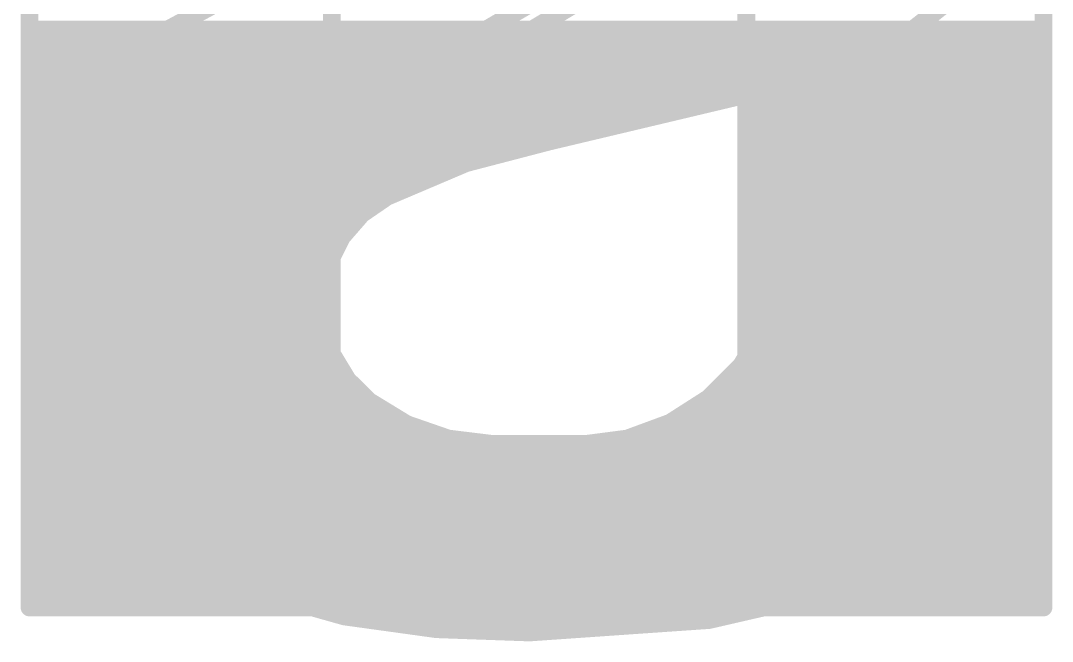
# Model space of a CAD drawing. Extents: x -19.1 to 53.5, y -15.6 to 59.8.
# Drawn here: x 34.468 to 35.941, y 53.355 to 54.242 of the extents above; entities that cross this region are included whole.
import ezdxf

# ---------------------------------------------------------------- set-up
doc = ezdxf.new("R2010")
doc.units = 0
doc.layers.add('21', color=41, linetype='CONTINUOUS')
doc.layers.add('22', color=40, linetype='CONTINUOUS')

msp = doc.modelspace()

# ---------------------------------------------------------------- linework, layer by layer
at = {"layer": '21', "const_width": 0.0254}
for points in [[(35.9283, 54.5617), (35.9283, 53.4035)], [(34.4805, 53.4035), (34.4805, 54.4601)], [(35.5041, 53.4035), (35.5041, 54.4322)], [(34.9123, 54.356), (34.9123, 53.4035)], [(34.4805, 54.229), (34.9123, 54.229)], [(35.5041, 54.229), (35.9283, 54.229)], [(34.4805, 54.2036), (34.9123, 54.2036)], [(35.5041, 54.2036), (35.9283, 54.2036)], [(34.4805, 54.1782), (34.9123, 54.1782)], [(35.5041, 54.1782), (35.9283, 54.1782)], [(34.4805, 54.1528), (34.9123, 54.1528)], [(35.5041, 54.1528), (35.9283, 54.1528)], [(34.4805, 54.1274), (34.9123, 54.1274)], [(35.5041, 54.1274), (35.9283, 54.1274)], [(34.4805, 54.102), (34.9123, 54.102)], [(35.5041, 54.102), (35.9283, 54.102)], [(34.4805, 54.0766), (34.9123, 54.0766)], [(35.5041, 54.0766), (35.9283, 54.0766)], [(34.4805, 54.0512), (34.9123, 54.0512)], [(35.5041, 54.0512), (35.9283, 54.0512)], [(34.4805, 54.0258), (34.9123, 54.0258)], [(35.5041, 54.0258), (35.9283, 54.0258)], [(34.4805, 54.0004), (34.9123, 54.0004)], [(35.5041, 54.0004), (35.9283, 54.0004)], [(34.4805, 53.975), (34.9123, 53.975)], [(35.5041, 53.975), (35.9283, 53.975)], [(34.4805, 53.9496), (34.9123, 53.9496)], [(35.5041, 53.9496), (35.9283, 53.9496)], [(34.4805, 53.9242), (34.9123, 53.9242)], [(35.5041, 53.9242), (35.9283, 53.9242)], [(34.4805, 53.8988), (34.9123, 53.8988)], [(35.5041, 53.8988), (35.9283, 53.8988)], [(34.4805, 53.8734), (34.9123, 53.8734)], [(35.5041, 53.8734), (35.9283, 53.8734)], [(34.4805, 53.848), (34.9123, 53.848)], [(35.5041, 53.848), (35.9283, 53.848)], [(34.4805, 53.8226), (34.9123, 53.8226)], [(35.5041, 53.8226), (35.9283, 53.8226)], [(34.4805, 53.7972), (34.9123, 53.7972)], [(35.5041, 53.7972), (35.9283, 53.7972)], [(34.4805, 53.7718), (34.9123, 53.7718)], [(35.5041, 53.7718), (35.9283, 53.7718)], [(34.4805, 53.7464), (34.9123, 53.7464)], [(35.5041, 53.7464), (35.9283, 53.7464)], [(34.4805, 53.721), (34.9123, 53.721)], [(35.5041, 53.721), (35.9283, 53.721)], [(34.4805, 53.6956), (34.9123, 53.6956)], [(35.5041, 53.6956), (35.9283, 53.6956)], [(34.4805, 53.6702), (34.9123, 53.6702)], [(35.5041, 53.6702), (35.9283, 53.6702)], [(34.4805, 53.6448), (34.9123, 53.6448)], [(35.5041, 53.6448), (35.9283, 53.6448)], [(34.4805, 53.6194), (34.9123, 53.6194)], [(35.5041, 53.6194), (35.9283, 53.6194)], [(34.4805, 53.594), (34.9123, 53.594)], [(35.5041, 53.594), (35.9283, 53.594)], [(34.4805, 53.5686), (34.9123, 53.5686)], [(35.5041, 53.5686), (35.9283, 53.5686)], [(34.4805, 53.5432), (34.9123, 53.5432)], [(35.5041, 53.5432), (35.9283, 53.5432)], [(34.4805, 53.5178), (34.9123, 53.5178)], [(35.5041, 53.5178), (35.9283, 53.5178)], [(34.4805, 53.4924), (34.9123, 53.4924)], [(35.5041, 53.4924), (35.9283, 53.4924)], [(34.4805, 53.467), (34.9123, 53.467)], [(35.5041, 53.467), (35.9283, 53.467)], [(34.4805, 53.4416), (34.9123, 53.4416)], [(35.5041, 53.4416), (35.9283, 53.4416)], [(34.4805, 53.4162), (34.9123, 53.4162)], [(35.5041, 53.4162), (35.9283, 53.4162)], [(34.9123, 53.4035), (34.4805, 53.4035)], [(35.9283, 53.4035), (35.5041, 53.4035)]]:
    msp.add_lwpolyline(points, dxfattribs=at)
at = {"layer": '21', "const_width": 0.0127}
for points in [[(34.4805, 54.2353, 1), (34.4805, 54.2227)], [(34.9123, 54.2227, 1), (34.9123, 54.2353)], [(35.5041, 54.2353, 1), (35.5041, 54.2227)], [(35.9283, 54.2227, 1), (35.9283, 54.2353)], [(34.4805, 54.2099, 1), (34.4805, 54.1973)], [(34.9123, 54.1973, 1), (34.9123, 54.2099)], [(35.5041, 54.2099, 1), (35.5041, 54.1973)], [(35.9283, 54.1973, 1), (35.9283, 54.2099)], [(34.4805, 54.1846, 1), (34.4805, 54.1719)], [(34.9123, 54.1719, 1), (34.9123, 54.1846)], [(35.5041, 54.1846, 1), (35.5041, 54.1719)], [(35.9283, 54.1719, 1), (35.9283, 54.1846)], [(34.4805, 54.1591, 1), (34.4805, 54.1465)], [(34.9123, 54.1465, 1), (34.9123, 54.1591)], [(35.5041, 54.1591, 1), (35.5041, 54.1465)], [(35.9283, 54.1465, 1), (35.9283, 54.1591)], [(34.4805, 54.1337, 1), (34.4805, 54.1211)], [(34.9123, 54.1211, 1), (34.9123, 54.1337)], [(35.5041, 54.1337, 1), (35.5041, 54.1211)], [(35.9283, 54.1211, 1), (35.9283, 54.1337)], [(34.4805, 54.1084, 1), (34.4805, 54.0957)], [(34.9123, 54.0957, 1), (34.9123, 54.1084)], [(35.5041, 54.1084, 1), (35.5041, 54.0957)], [(35.9283, 54.0957, 1), (35.9283, 54.1084)], [(34.4805, 54.0829, 1), (34.4805, 54.0703)], [(34.9123, 54.0703, 1), (34.9123, 54.0829)], [(35.5041, 54.0829, 1), (35.5041, 54.0703)], [(35.9283, 54.0703, 1), (35.9283, 54.0829)], [(34.4805, 54.0575, 1), (34.4805, 54.0449)], [(34.9123, 54.0449, 1), (34.9123, 54.0575)], [(35.5041, 54.0575, 1), (35.5041, 54.0449)], [(35.9283, 54.0449, 1), (35.9283, 54.0575)], [(34.4805, 54.0322, 1), (34.4805, 54.0195)], [(34.9123, 54.0195, 1), (34.9123, 54.0322)], [(35.5041, 54.0322, 1), (35.5041, 54.0195)], [(35.9283, 54.0195, 1), (35.9283, 54.0322)], [(34.4805, 54.0067, 1), (34.4805, 53.9941)], [(34.9123, 53.9941, 1), (34.9123, 54.0067)], [(35.5041, 54.0067, 1), (35.5041, 53.9941)], [(35.9283, 53.9941, 1), (35.9283, 54.0067)], [(34.4805, 53.9813, 1), (34.4805, 53.9687)], [(34.9123, 53.9687, 1), (34.9123, 53.9813)], [(35.5041, 53.9813, 1), (35.5041, 53.9687)], [(35.9283, 53.9687, 1), (35.9283, 53.9813)], [(34.4805, 53.956, 1), (34.4805, 53.9433)], [(34.9123, 53.9433, 1), (34.9123, 53.956)], [(35.5041, 53.956, 1), (35.5041, 53.9433)], [(35.9283, 53.9433, 1), (35.9283, 53.956)], [(34.4805, 53.9306, 1), (34.4805, 53.9179)], [(34.9123, 53.9179, 1), (34.9123, 53.9306)], [(35.5041, 53.9306, 1), (35.5041, 53.9179)], [(35.9283, 53.9179, 1), (35.9283, 53.9306)], [(34.4805, 53.9051, 1), (34.4805, 53.8925)], [(34.9123, 53.8925, 1), (34.9123, 53.9051)], [(35.5041, 53.9051, 1), (35.5041, 53.8925)], [(35.9283, 53.8925, 1), (35.9283, 53.9051)], [(34.4805, 53.8798, 1), (34.4805, 53.8671)], [(34.9123, 53.8671, 1), (34.9123, 53.8798)], [(35.5041, 53.8798, 1), (35.5041, 53.8671)], [(35.9283, 53.8671, 1), (35.9283, 53.8798)], [(34.4805, 53.8544, 1), (34.4805, 53.8417)], [(34.9123, 53.8417, 1), (34.9123, 53.8544)], [(35.5041, 53.8544, 1), (35.5041, 53.8417)], [(35.9283, 53.8417, 1), (35.9283, 53.8544)], [(34.4805, 53.8289, 1), (34.4805, 53.8163)], [(34.9123, 53.8163, 1), (34.9123, 53.8289)], [(35.5041, 53.8289, 1), (35.5041, 53.8163)], [(35.9283, 53.8163, 1), (35.9283, 53.8289)], [(34.4805, 53.8036, 1), (34.4805, 53.7909)], [(34.9123, 53.7909, 1), (34.9123, 53.8036)], [(35.5041, 53.8036, 1), (35.5041, 53.7909)], [(35.9283, 53.7909, 1), (35.9283, 53.8036)], [(34.4805, 53.7782, 1), (34.4805, 53.7655)], [(34.9123, 53.7655, 1), (34.9123, 53.7782)], [(35.5041, 53.7782, 1), (35.5041, 53.7655)], [(35.9283, 53.7655, 1), (35.9283, 53.7782)], [(34.4805, 53.7527, 1), (34.4805, 53.7401)], [(34.9123, 53.7401, 1), (34.9123, 53.7527)], [(35.5041, 53.7527, 1), (35.5041, 53.7401)], [(35.9283, 53.7401, 1), (35.9283, 53.7527)], [(34.4805, 53.7274, 1), (34.4805, 53.7147)], [(34.9123, 53.7147, 1), (34.9123, 53.7274)], [(35.5041, 53.7274, 1), (35.5041, 53.7147)], [(35.9283, 53.7147, 1), (35.9283, 53.7274)], [(34.4805, 53.702, 1), (34.4805, 53.6893)], [(34.9123, 53.6893, 1), (34.9123, 53.702)], [(35.5041, 53.702, 1), (35.5041, 53.6893)], [(35.9283, 53.6893, 1), (35.9283, 53.702)], [(34.4805, 53.6765, 1), (34.4805, 53.6639)], [(34.9123, 53.6639, 1), (34.9123, 53.6765)], [(35.5041, 53.6765, 1), (35.5041, 53.6639)], [(35.9283, 53.6639, 1), (35.9283, 53.6765)], [(34.4805, 53.6512, 1), (34.4805, 53.6385)], [(34.9123, 53.6385, 1), (34.9123, 53.6512)], [(35.5041, 53.6512, 1), (35.5041, 53.6385)], [(35.9283, 53.6385, 1), (35.9283, 53.6512)], [(34.4805, 53.6258, 1), (34.4805, 53.6131)], [(34.9123, 53.6131, 1), (34.9123, 53.6258)], [(35.5041, 53.6258, 1), (35.5041, 53.6131)], [(35.9283, 53.6131, 1), (35.9283, 53.6258)], [(34.4805, 53.6003, 1), (34.4805, 53.5877)], [(34.9123, 53.5877, 1), (34.9123, 53.6003)], [(35.5041, 53.6003, 1), (35.5041, 53.5877)], [(35.9283, 53.5877, 1), (35.9283, 53.6003)], [(34.4805, 53.575, 1), (34.4805, 53.5623)], [(34.9123, 53.5623, 1), (34.9123, 53.575)], [(35.5041, 53.575, 1), (35.5041, 53.5623)], [(35.9283, 53.5623, 1), (35.9283, 53.575)], [(34.4805, 53.5496, 1), (34.4805, 53.5369)], [(34.9123, 53.5369, 1), (34.9123, 53.5496)], [(35.5041, 53.5496, 1), (35.5041, 53.5369)], [(35.9283, 53.5369, 1), (35.9283, 53.5496)], [(34.4805, 53.5241, 1), (34.4805, 53.5115)], [(34.9123, 53.5115, 1), (34.9123, 53.5241)], [(35.5041, 53.5241, 1), (35.5041, 53.5115)], [(35.9283, 53.5115, 1), (35.9283, 53.5241)], [(34.4805, 53.4988, 1), (34.4805, 53.4861)], [(34.9123, 53.4861, 1), (34.9123, 53.4988)], [(35.5041, 53.4988, 1), (35.5041, 53.4861)], [(35.9283, 53.4861, 1), (35.9283, 53.4988)], [(34.4805, 53.4734, 1), (34.4805, 53.4607)], [(34.9123, 53.4607, 1), (34.9123, 53.4734)], [(35.5041, 53.4734, 1), (35.5041, 53.4607)], [(35.9283, 53.4607, 1), (35.9283, 53.4734)], [(34.4805, 53.4479, 1), (34.4805, 53.4353)], [(34.9123, 53.4353, 1), (34.9123, 53.4479)], [(35.5041, 53.4479, 1), (35.5041, 53.4353)], [(35.9283, 53.4353, 1), (35.9283, 53.4479)], [(34.4805, 53.4226, 1), (34.4805, 53.4099)], [(34.9123, 53.4099, 1), (34.9123, 53.4226)], [(35.5041, 53.4226, 1), (35.5041, 53.4099)], [(35.9283, 53.4099, 1), (35.9283, 53.4226)], [(34.4805, 53.4098, 1), (34.4805, 53.3972)], [(34.4742, 53.4035, 1), (34.4868, 53.4035)], [(34.906, 53.4035, 1), (34.9186, 53.4035)], [(34.9123, 53.3972, 1), (34.9123, 53.4098)], [(35.5041, 53.4098, 1), (35.5041, 53.3972)], [(35.4978, 53.4035, 1), (35.5104, 53.4035)], [(35.922, 53.4035, 1), (35.9346, 53.4035)], [(35.9283, 53.3972, 1), (35.9283, 53.4098)]]:
    msp.add_lwpolyline(points, format="xyb", dxfattribs=at)
at = {"layer": '22', "const_width": 0.0254}
for points in [[(34.7091, 53.9826), (35.5346, 54.4627)], [(35.5651, 54.4474), (35.1257, 54.1858)], [(35.8089, 54.2823), (35.7413, 54.2285)], [(34.6639, 54.2215), (34.7396, 54.262)], [(34.5948, 54.1706), (34.6639, 54.2215)], [(34.678, 54.229), (35.1983, 54.229)], [(35.1328, 54.229), (35.7419, 54.229)], [(35.7413, 54.2285), (35.6662, 54.1859)], [(34.6397, 54.2036), (35.1556, 54.2036)], [(35.0891, 54.2036), (35.6974, 54.2036)], [(34.6051, 54.1782), (35.1118, 54.1782)], [(35.1257, 54.1858), (34.7015, 53.9547)], [(35.0454, 54.1782), (35.6459, 54.1782)], [(35.6662, 54.1859), (35.5854, 54.1553)], [(34.5616, 54.1356), (34.5948, 54.1706)], [(34.5779, 54.1528), (35.0651, 54.1528)], [(35.0017, 54.1528), (35.5749, 54.1528)], [(35.5854, 54.1553), (35.2222, 54.069)], [(34.5364, 54.0944), (34.5616, 54.1356)], [(34.5566, 54.1274), (35.0185, 54.1274)], [(34.9581, 54.1274), (35.468, 54.1274)], [(34.541, 54.102), (34.9719, 54.102)], [(34.9144, 54.102), (35.3611, 54.102)], [(34.5026, 53.9941), (34.5364, 54.0944)], [(34.5304, 54.0766), (34.9253, 54.0766)], [(34.8707, 54.0766), (35.2542, 54.0766)], [(35.2222, 54.069), (35.1037, 54.0381)], [(34.5219, 54.0512), (34.8786, 54.0512)], [(34.8271, 54.0512), (35.154, 54.0512)], [(34.5133, 54.0258), (34.832, 54.0258)], [(34.7834, 54.0258), (35.0748, 54.0258)], [(35.1037, 54.0381), (34.991, 53.9902)], [(34.5048, 54.0004), (34.7854, 54.0004)], [(34.7397, 54.0004), (35.015, 54.0004)], [(34.4932, 53.8886), (34.5026, 53.9941)], [(34.6913, 53.9471), (34.7091, 53.9826)], [(34.991, 53.9902), (34.955, 53.9655)], [(34.5009, 53.975), (34.7388, 53.975)], [(34.7053, 53.975), (34.9688, 53.975)], [(34.955, 53.9655), (34.9264, 53.9326)], [(34.7015, 53.9547), (34.8107, 53.6296)], [(34.4986, 53.9496), (34.7032, 53.9496)], [(34.8031, 53.6143), (34.6913, 53.9471)], [(34.6926, 53.9496), (34.9412, 53.9496)], [(34.4964, 53.9242), (34.7117, 53.9242)], [(34.699, 53.9242), (34.9222, 53.9242)], [(34.9264, 53.9326), (34.9069, 53.8936)], [(34.4941, 53.8988), (34.7203, 53.8988)], [(34.7075, 53.8988), (34.9095, 53.8988)], [(34.9069, 53.8936), (34.8978, 53.851)], [(35.2044, 53.5407), (35.9283, 53.8988)], [(35.9283, 53.8988), (35.2146, 53.5229)], [(35.5392, 53.8421), (35.5422, 53.8937)], [(35.5422, 53.8937), (35.5422, 53.8988)], [(35.5422, 53.8988), (35.9283, 53.8988)], [(35.9283, 53.8988), (35.9258, 53.8632)], [(34.5008, 53.7845), (34.4932, 53.8886)], [(34.4943, 53.8734), (34.7288, 53.8734)], [(34.7161, 53.8734), (34.9025, 53.8734)], [(35.541, 53.8734), (35.8801, 53.8734)], [(35.877, 53.8734), (35.9265, 53.8734)], [(35.9258, 53.8632), (35.9156, 53.8048)], [(34.4962, 53.848), (34.7373, 53.848)], [(34.7246, 53.848), (34.8979, 53.848)], [(34.8978, 53.851), (34.8996, 53.8074)], [(35.5395, 53.848), (35.8319, 53.848)], [(35.8256, 53.848), (35.9231, 53.848)], [(35.5236, 53.7929), (35.5392, 53.8421)], [(34.498, 53.8226), (34.7459, 53.8226)], [(34.7331, 53.8226), (34.899, 53.8226)], [(35.533, 53.8226), (35.7836, 53.8226)], [(35.7743, 53.8226), (35.9187, 53.8226)], [(34.8996, 53.8074), (34.9122, 53.7658)], [(35.9156, 53.8048), (35.8724, 53.6778)], [(34.4999, 53.7972), (34.7544, 53.7972)], [(34.7417, 53.7972), (34.9027, 53.7972)], [(35.4965, 53.7489), (35.5236, 53.7929)], [(35.525, 53.7972), (35.7354, 53.7972)], [(35.7229, 53.7972), (35.913, 53.7972)], [(34.5151, 53.7181), (34.5008, 53.7845)], [(34.5035, 53.7718), (34.7629, 53.7718)], [(34.7502, 53.7718), (34.9104, 53.7718)], [(34.9122, 53.7658), (34.9347, 53.7286)], [(35.5106, 53.7718), (35.6872, 53.7718)], [(35.6716, 53.7718), (35.9044, 53.7718)], [(34.509, 53.7464), (34.7715, 53.7464)], [(34.7587, 53.7464), (34.9239, 53.7464)], [(35.4503, 53.7026), (35.4965, 53.7489)], [(35.494, 53.7464), (35.6389, 53.7464)], [(35.6202, 53.7464), (35.8957, 53.7464)], [(34.5145, 53.721), (34.78, 53.721)], [(34.5417, 53.6555), (34.5151, 53.7181)], [(34.7673, 53.721), (34.9424, 53.721)], [(34.9347, 53.7286), (34.9656, 53.6981)], [(35.4686, 53.721), (35.5907, 53.721)], [(35.5689, 53.721), (35.8871, 53.721)], [(35.3953, 53.6674), (35.4503, 53.7026)], [(34.5246, 53.6956), (34.7885, 53.6956)], [(34.7758, 53.6956), (34.9697, 53.6956)], [(34.9656, 53.6981), (35.0192, 53.6654)], [(35.4393, 53.6956), (35.5425, 53.6956)], [(35.5175, 53.6956), (35.8785, 53.6956)], [(35.8724, 53.6778), (35.8415, 53.6183)], [(34.5354, 53.6702), (34.7971, 53.6702)], [(34.7843, 53.6702), (35.0114, 53.6702)], [(35.0192, 53.6654), (35.0786, 53.6448)], [(35.3339, 53.6448), (35.3953, 53.6674)], [(35.3996, 53.6702), (35.4943, 53.6702)], [(35.4662, 53.6702), (35.8685, 53.6702)], [(34.5796, 53.5991), (34.5417, 53.6555)], [(34.5489, 53.6448), (34.8056, 53.6448)], [(34.7929, 53.6448), (35.0787, 53.6448)], [(35.0786, 53.6448), (35.1409, 53.6372)], [(35.2755, 53.6372), (35.3339, 53.6448)], [(35.3339, 53.6448), (35.446, 53.6448)], [(35.4148, 53.6448), (35.8553, 53.6448)], [(34.8107, 53.6296), (35.2044, 53.5407)], [(35.1409, 53.6372), (35.2755, 53.6372)], [(34.566, 53.6194), (34.8559, 53.6194)], [(34.8014, 53.6194), (35.3978, 53.6194)], [(35.2146, 53.5229), (34.8031, 53.6143)], [(35.3635, 53.6194), (35.8421, 53.6194)], [(35.8415, 53.6183), (35.7995, 53.5659)], [(34.6522, 53.5248), (34.5796, 53.5991)], [(34.5846, 53.594), (34.9684, 53.594)], [(34.8945, 53.594), (35.3496, 53.594)], [(35.3121, 53.594), (35.822, 53.594)], [(34.6094, 53.5686), (35.0808, 53.5686)], [(35.0089, 53.5686), (35.3014, 53.5686)], [(35.2608, 53.5686), (35.8016, 53.5686)], [(35.7995, 53.5659), (35.748, 53.5229)], [(34.6342, 53.5432), (35.1933, 53.5432)], [(35.1232, 53.5432), (35.2531, 53.5432)], [(35.2095, 53.5432), (35.7723, 53.5432)], [(34.7366, 53.4642), (34.6522, 53.5248)], [(34.6619, 53.5178), (35.74, 53.5178)], [(35.748, 53.5229), (35.6286, 53.4467)], [(34.6973, 53.4924), (35.7002, 53.4924)], [(34.7326, 53.467), (35.6604, 53.467)], [(34.8301, 53.419), (34.7366, 53.4642)], [(34.7834, 53.4416), (35.6176, 53.4416)], [(35.6286, 53.4467), (35.5429, 53.4069)], [(34.9301, 53.3908), (34.8301, 53.419)], [(34.8402, 53.4162), (35.5629, 53.4162)], [(35.5429, 53.4069), (35.4508, 53.3857)], [(35.0616, 53.3726), (34.9301, 53.3908)], [(34.9301, 53.3908), (35.4729, 53.3908)], [(35.4508, 53.3857), (35.1942, 53.3679)], [(35.1942, 53.3679), (35.0616, 53.3726)]]:
    msp.add_lwpolyline(points, dxfattribs=at)
at = {"layer": '22', "const_width": 0.0127}
for points in [[(34.6609, 54.2271, 1), (34.6669, 54.2159)], [(34.6677, 54.2164, 1), (34.6602, 54.2266)], [(34.678, 54.2353, 1), (34.678, 54.2227)], [(35.1328, 54.2353, 1), (35.1328, 54.2227)], [(35.1983, 54.2227, 1), (35.1983, 54.2353)], [(35.7373, 54.2335, 1), (35.7452, 54.2236)], [(35.7444, 54.223, 1), (35.7382, 54.2341)], [(35.7419, 54.2227, 1), (35.7419, 54.2353)], [(34.6397, 54.2099, 1), (34.6397, 54.1973)], [(35.0891, 54.2099, 1), (35.0891, 54.1973)], [(35.1556, 54.1973, 1), (35.1556, 54.2099)], [(35.6974, 54.1973, 1), (35.6974, 54.2099)], [(34.6051, 54.1846, 1), (34.6051, 54.1719)], [(35.0454, 54.1846, 1), (35.0454, 54.1719)], [(35.1118, 54.1719, 1), (35.1118, 54.1846)], [(35.1225, 54.1913, 1), (35.1289, 54.1803)], [(35.1287, 54.1802, 1), (35.1227, 54.1914)], [(35.6459, 54.1719, 1), (35.6459, 54.1846)], [(35.6631, 54.1914, 1), (35.6693, 54.1803)], [(35.6684, 54.1799, 1), (35.6639, 54.1918)], [(34.591, 54.1757, 1), (34.5986, 54.1655)], [(34.5994, 54.1662, 1), (34.5902, 54.175)], [(34.5779, 54.1591, 1), (34.5779, 54.1465)], [(35.0017, 54.1591, 1), (35.0017, 54.1465)], [(35.0651, 54.1465, 1), (35.0651, 54.1591)], [(35.5749, 54.1465, 1), (35.5749, 54.1591)], [(35.5832, 54.1612, 1), (35.5876, 54.1494)], [(35.5869, 54.1491, 1), (35.5839, 54.1615)], [(34.557, 54.14, 1), (34.5662, 54.1312)], [(34.567, 54.1323, 1), (34.5561, 54.1389)], [(34.5566, 54.1337, 1), (34.5566, 54.1211)], [(34.9581, 54.1337, 1), (34.9581, 54.1211)], [(35.0185, 54.1211, 1), (35.0185, 54.1337)], [(35.468, 54.1211, 1), (35.468, 54.1337)], [(34.541, 54.1084, 1), (34.541, 54.0957)], [(34.9144, 54.1084, 1), (34.9144, 54.0957)], [(34.9719, 54.0957, 1), (34.9719, 54.1084)], [(35.3611, 54.0957, 1), (35.3611, 54.1084)], [(34.531, 54.0977, 1), (34.5418, 54.0911)], [(34.5424, 54.0924, 1), (34.5304, 54.0964)], [(34.5304, 54.0829, 1), (34.5304, 54.0703)], [(34.8707, 54.0829, 1), (34.8707, 54.0703)], [(34.9253, 54.0703, 1), (34.9253, 54.0829)], [(35.2207, 54.0752, 1), (35.2237, 54.0628)], [(35.2238, 54.0629, 1), (35.2206, 54.0751)], [(35.2542, 54.0703, 1), (35.2542, 54.0829)], [(34.5219, 54.0575, 1), (34.5219, 54.0449)], [(34.8271, 54.0575, 1), (34.8271, 54.0449)], [(34.8786, 54.0449, 1), (34.8786, 54.0575)], [(35.154, 54.0449, 1), (35.154, 54.0575)], [(34.5133, 54.0322, 1), (34.5133, 54.0195)], [(34.7834, 54.0322, 1), (34.7834, 54.0195)], [(34.832, 54.0195, 1), (34.832, 54.0322)], [(35.0748, 54.0195, 1), (35.0748, 54.0322)], [(35.1021, 54.0442, 1), (35.1053, 54.0319)], [(35.1062, 54.0322, 1), (35.1012, 54.0439)], [(34.5048, 54.0067, 1), (34.5048, 53.9941)], [(34.7397, 54.0067, 1), (34.7397, 53.9941)], [(34.7854, 53.9941, 1), (34.7854, 54.0067)], [(35.015, 53.9941, 1), (35.015, 54.0067)], [(34.4966, 53.9961, 1), (34.5086, 53.992)], [(34.5089, 53.9935, 1), (34.4963, 53.9946)], [(34.7059, 53.9881, 1), (34.7123, 53.9771)], [(34.7148, 53.9798, 1), (34.7034, 53.9854)], [(34.9885, 53.996, 1), (34.9935, 53.9844)], [(34.9946, 53.985, 1), (34.9874, 53.9954)], [(34.5009, 53.9813, 1), (34.5009, 53.9687)], [(34.7053, 53.9813, 1), (34.7053, 53.9687)], [(34.7388, 53.9687, 1), (34.7388, 53.9813)], [(34.9598, 53.9614, 1), (34.9502, 53.9697)], [(34.9688, 53.9687, 1), (34.9688, 53.9813)], [(34.7075, 53.9567, 1), (34.6955, 53.9527)], [(34.6985, 53.9603, 1), (34.7045, 53.9491)], [(34.9514, 53.9708, 1), (34.9586, 53.9603)], [(34.4986, 53.956, 1), (34.4986, 53.9433)], [(34.6973, 53.9491, 1), (34.6853, 53.9451)], [(34.6856, 53.9499, 1), (34.697, 53.9443)], [(34.6926, 53.956, 1), (34.6926, 53.9433)], [(34.7032, 53.9433, 1), (34.7032, 53.956)], [(34.9412, 53.9433, 1), (34.9412, 53.956)], [(34.4964, 53.9306, 1), (34.4964, 53.9179)], [(34.699, 53.9306, 1), (34.699, 53.9179)], [(34.7117, 53.9179, 1), (34.7117, 53.9306)], [(34.9216, 53.9368, 1), (34.9312, 53.9285)], [(34.9321, 53.9298, 1), (34.9207, 53.9355)], [(34.9222, 53.9179, 1), (34.9222, 53.9306)], [(34.4941, 53.9051, 1), (34.4941, 53.8925)], [(34.7075, 53.9051, 1), (34.7075, 53.8925)], [(34.7203, 53.8925, 1), (34.7203, 53.9051)], [(34.9131, 53.8923, 1), (34.9007, 53.895)], [(34.9095, 53.8925, 1), (34.9095, 53.9051)], [(35.5485, 53.8988, 1), (35.5359, 53.8988)], [(35.5422, 53.9051, 1), (35.5422, 53.8925)], [(35.5485, 53.8933, 1), (35.5359, 53.8941)], [(35.9346, 53.8984, 1), (35.922, 53.8992)], [(35.9313, 53.8932, 1), (35.9253, 53.9044)], [(35.9311, 53.8931, 1), (35.9255, 53.9045)], [(35.9283, 53.8925, 1), (35.9283, 53.9051)], [(34.4995, 53.8891, 1), (34.4869, 53.8881)], [(34.4869, 53.8892, 1), (34.4995, 53.888)], [(34.9012, 53.8965, 1), (34.9126, 53.8908)], [(35.5359, 53.8937, 1), (35.5485, 53.8937)], [(34.4943, 53.8798, 1), (34.4943, 53.8671)], [(34.7161, 53.8798, 1), (34.7161, 53.8671)], [(34.7288, 53.8671, 1), (34.7288, 53.8798)], [(34.9025, 53.8671, 1), (34.9025, 53.8798)], [(35.541, 53.8798, 1), (35.541, 53.8671)], [(35.877, 53.8798, 1), (35.877, 53.8671)], [(35.8801, 53.8671, 1), (35.8801, 53.8798)], [(35.9321, 53.8621, 1), (35.9195, 53.8643)], [(35.9265, 53.8671, 1), (35.9265, 53.8798)], [(34.4962, 53.8544, 1), (34.4962, 53.8417)], [(34.7246, 53.8544, 1), (34.7246, 53.8417)], [(34.7373, 53.8417, 1), (34.7373, 53.8544)], [(34.9041, 53.8512, 1), (34.8914, 53.8507)], [(34.8979, 53.8417, 1), (34.8979, 53.8544)], [(35.5395, 53.8544, 1), (35.5395, 53.8417)], [(35.8256, 53.8544, 1), (35.8256, 53.8417)], [(35.8319, 53.8417, 1), (35.8319, 53.8544)], [(35.9195, 53.8636, 1), (35.9321, 53.8628)], [(35.9231, 53.8417, 1), (35.9231, 53.8544)], [(34.8915, 53.8523, 1), (34.904, 53.8497)], [(35.5328, 53.8425, 1), (35.5455, 53.8418)], [(35.5452, 53.8402, 1), (35.5331, 53.844)], [(34.498, 53.8289, 1), (34.498, 53.8163)], [(34.7331, 53.8289, 1), (34.7331, 53.8163)], [(34.7459, 53.8163, 1), (34.7459, 53.8289)], [(34.899, 53.8163, 1), (34.899, 53.8289)], [(35.533, 53.8289, 1), (35.533, 53.8163)], [(35.7743, 53.8289, 1), (35.7743, 53.8163)], [(35.7836, 53.8163, 1), (35.7836, 53.8289)], [(35.9187, 53.8163, 1), (35.9187, 53.8289)], [(34.9057, 53.8092, 1), (34.8935, 53.8056)], [(35.9216, 53.8028, 1), (35.9096, 53.8068)], [(34.4999, 53.8036, 1), (34.4999, 53.7909)], [(34.7417, 53.8036, 1), (34.7417, 53.7909)], [(34.7544, 53.7909, 1), (34.7544, 53.8036)], [(34.8933, 53.8071, 1), (34.9059, 53.8077)], [(34.9027, 53.7909, 1), (34.9027, 53.8036)], [(35.529, 53.7895, 1), (35.5182, 53.7962)], [(35.525, 53.8036, 1), (35.525, 53.7909)], [(35.7229, 53.8036, 1), (35.7229, 53.7909)], [(35.7354, 53.7909, 1), (35.7354, 53.8036)], [(35.9093, 53.8059, 1), (35.9219, 53.8037)], [(35.913, 53.7909, 1), (35.913, 53.8036)], [(34.507, 53.7858, 1), (34.4946, 53.7832)], [(34.4945, 53.784, 1), (34.5071, 53.785)], [(35.5176, 53.7948, 1), (35.5297, 53.791)], [(34.5035, 53.7782, 1), (34.5035, 53.7655)], [(34.7502, 53.7782, 1), (34.7502, 53.7655)], [(34.7629, 53.7655, 1), (34.7629, 53.7782)], [(34.9176, 53.7691, 1), (34.9068, 53.7625)], [(34.9061, 53.764, 1), (34.9183, 53.7677)], [(34.9104, 53.7655, 1), (34.9104, 53.7782)], [(35.5106, 53.7782, 1), (35.5106, 53.7655)], [(35.6716, 53.7782, 1), (35.6716, 53.7655)], [(35.6872, 53.7655, 1), (35.6872, 53.7782)], [(35.9044, 53.7655, 1), (35.9044, 53.7782)], [(34.509, 53.7527, 1), (34.509, 53.7401)], [(34.7587, 53.7527, 1), (34.7587, 53.7401)], [(34.7715, 53.7401, 1), (34.7715, 53.7527)], [(34.9239, 53.7401, 1), (34.9239, 53.7527)], [(35.494, 53.7527, 1), (35.494, 53.7401)], [(35.4911, 53.7522, 1), (35.5019, 53.7456)], [(35.501, 53.7444, 1), (35.492, 53.7534)], [(35.6202, 53.7527, 1), (35.6202, 53.7401)], [(35.6389, 53.7401, 1), (35.6389, 53.7527)], [(35.8957, 53.7401, 1), (35.8957, 53.7527)], [(34.5145, 53.7274, 1), (34.5145, 53.7147)], [(34.5209, 53.7205, 1), (34.5092, 53.7156)], [(34.7673, 53.7274, 1), (34.7673, 53.7147)], [(34.78, 53.7147, 1), (34.78, 53.7274)], [(34.9391, 53.7331, 1), (34.9302, 53.7241)], [(34.9292, 53.7253, 1), (34.9401, 53.7319)], [(34.9424, 53.7147, 1), (34.9424, 53.7274)], [(35.4686, 53.7274, 1), (35.4686, 53.7147)], [(35.5689, 53.7274, 1), (35.5689, 53.7147)], [(35.5907, 53.7147, 1), (35.5907, 53.7274)], [(35.8871, 53.7147, 1), (35.8871, 53.7274)], [(34.5089, 53.7167, 1), (34.5213, 53.7194)], [(35.4458, 53.7071, 1), (35.4548, 53.6982)], [(35.4537, 53.6973, 1), (35.4469, 53.708)], [(34.5246, 53.702, 1), (34.5246, 53.6893)], [(34.7758, 53.702, 1), (34.7758, 53.6893)], [(34.7885, 53.6893, 1), (34.7885, 53.702)], [(34.9689, 53.7035, 1), (34.9623, 53.6927)], [(34.9611, 53.6936, 1), (34.9701, 53.7026)], [(34.9697, 53.6893, 1), (34.9697, 53.702)], [(35.4393, 53.702, 1), (35.4393, 53.6893)], [(35.5175, 53.702, 1), (35.5175, 53.6893)], [(35.5425, 53.6893, 1), (35.5425, 53.702)], [(35.8785, 53.6893, 1), (35.8785, 53.702)], [(35.8664, 53.6798, 1), (35.8784, 53.6758)], [(35.878, 53.6749, 1), (35.8668, 53.6807)], [(34.5354, 53.6765, 1), (34.5354, 53.6639)], [(34.7843, 53.6765, 1), (34.7843, 53.6639)], [(34.7971, 53.6639, 1), (34.7971, 53.6765)], [(35.0114, 53.6639, 1), (35.0114, 53.6765)], [(35.0213, 53.6714, 1), (35.0172, 53.6594)], [(35.0159, 53.66, 1), (35.0225, 53.6709)], [(35.3918, 53.6727, 1), (35.3987, 53.662)], [(35.3974, 53.6614, 1), (35.3931, 53.6733)], [(35.3996, 53.6765, 1), (35.3996, 53.6639)], [(35.4662, 53.6765, 1), (35.4662, 53.6639)], [(35.4943, 53.6639, 1), (35.4943, 53.6765)], [(35.8685, 53.6639, 1), (35.8685, 53.6765)], [(34.5469, 53.659, 1), (34.5364, 53.652)], [(34.5358, 53.653, 1), (34.5475, 53.658)], [(34.5489, 53.6512, 1), (34.5489, 53.6385)], [(34.7929, 53.6512, 1), (34.7929, 53.6385)], [(34.8056, 53.6385, 1), (34.8056, 53.6512)], [(35.0793, 53.6511, 1), (35.0778, 53.6385)], [(35.0765, 53.6388, 1), (35.0806, 53.6508)], [(35.0787, 53.6385, 1), (35.0787, 53.6512)], [(35.3339, 53.6512, 1), (35.3339, 53.6385)], [(35.3317, 53.6508, 1), (35.3361, 53.6388)], [(35.3347, 53.6385, 1), (35.3331, 53.6511)], [(35.4148, 53.6512, 1), (35.4148, 53.6385)], [(35.446, 53.6385, 1), (35.446, 53.6512)], [(35.8553, 53.6385, 1), (35.8553, 53.6512)], [(34.8121, 53.6358, 1), (34.8093, 53.6234)], [(35.1409, 53.6435, 1), (35.1409, 53.6309)], [(35.1401, 53.6309, 1), (35.1417, 53.6435)], [(35.2747, 53.6435, 1), (35.2763, 53.6309)], [(35.2755, 53.6309, 1), (35.2755, 53.6435)], [(34.566, 53.6258, 1), (34.566, 53.6131)], [(34.8014, 53.6258, 1), (34.8014, 53.6131)], [(34.8045, 53.6205, 1), (34.8017, 53.6081)], [(34.8047, 53.6276, 1), (34.8167, 53.6316)], [(34.8559, 53.6131, 1), (34.8559, 53.6258)], [(35.3635, 53.6258, 1), (35.3635, 53.6131)], [(35.3978, 53.6131, 1), (35.3978, 53.6258)], [(35.8358, 53.6212, 1), (35.8471, 53.6153)], [(35.8464, 53.6143, 1), (35.8365, 53.6222)], [(35.8421, 53.6131, 1), (35.8421, 53.6258)], [(34.5841, 53.6035, 1), (34.5751, 53.5947)], [(34.7971, 53.6123, 1), (34.8091, 53.6163)], [(34.5743, 53.5956, 1), (34.5849, 53.6026)], [(34.5846, 53.6003, 1), (34.5846, 53.5877)], [(34.8945, 53.6003, 1), (34.8945, 53.5877)], [(34.9684, 53.5877, 1), (34.9684, 53.6003)], [(35.3121, 53.6003, 1), (35.3121, 53.5877)], [(35.3496, 53.5877, 1), (35.3496, 53.6003)], [(35.822, 53.5877, 1), (35.822, 53.6003)], [(34.6094, 53.575, 1), (34.6094, 53.5623)], [(35.0089, 53.575, 1), (35.0089, 53.5623)], [(35.0808, 53.5623, 1), (35.0808, 53.575)], [(35.2608, 53.575, 1), (35.2608, 53.5623)], [(35.3014, 53.5623, 1), (35.3014, 53.575)], [(35.8016, 53.5623, 1), (35.8016, 53.575)], [(35.7945, 53.5699, 1), (35.8044, 53.562)], [(35.8035, 53.5611, 1), (35.7954, 53.5708)], [(34.6342, 53.5496, 1), (34.6342, 53.5369)], [(35.1232, 53.5496, 1), (35.1232, 53.5369)], [(35.1933, 53.5369, 1), (35.1933, 53.5496)], [(35.2016, 53.5464, 1), (35.2072, 53.535)], [(35.203, 53.5345, 1), (35.2058, 53.5469)], [(35.2095, 53.5496, 1), (35.2095, 53.5369)], [(35.2531, 53.5369, 1), (35.2531, 53.5496)], [(35.7723, 53.5369, 1), (35.7723, 53.5496)], [(34.6559, 53.53, 1), (34.6485, 53.5196)], [(34.6477, 53.5204, 1), (34.6567, 53.5292)], [(34.6619, 53.5241, 1), (34.6619, 53.5115)], [(35.2116, 53.5285, 1), (35.2176, 53.5173)], [(35.2132, 53.5167, 1), (35.216, 53.5291)], [(35.74, 53.5115, 1), (35.74, 53.5241)], [(35.7439, 53.5278, 1), (35.7521, 53.518)], [(35.7514, 53.5175, 1), (35.7446, 53.5283)], [(34.6973, 53.4988, 1), (34.6973, 53.4861)], [(35.7002, 53.4861, 1), (35.7002, 53.4988)], [(34.7326, 53.4734, 1), (34.7326, 53.4607)], [(35.6604, 53.4607, 1), (35.6604, 53.4734)], [(34.7393, 53.4699, 1), (34.7338, 53.4584)], [(34.7329, 53.459, 1), (34.7403, 53.4693)], [(34.7834, 53.4479, 1), (34.7834, 53.4353)], [(35.6176, 53.4353, 1), (35.6176, 53.4479)], [(35.6252, 53.4521, 1), (35.632, 53.4413)], [(35.6313, 53.4409, 1), (35.6259, 53.4525)], [(34.8319, 53.4252, 1), (34.8284, 53.4129)], [(34.8274, 53.4133, 1), (34.8329, 53.4248)], [(34.8402, 53.4226, 1), (34.8402, 53.4099)], [(35.5402, 53.4127, 1), (35.5456, 53.4012)], [(35.5443, 53.4007, 1), (35.5415, 53.4131)], [(35.5629, 53.4099, 1), (35.5629, 53.4226)], [(34.931, 53.3971, 1), (34.9292, 53.3845)], [(34.9301, 53.3972, 1), (34.9301, 53.3845)], [(34.9284, 53.3847, 1), (34.9318, 53.3969)], [(35.4494, 53.3919, 1), (35.4522, 53.3795)], [(35.4512, 53.3794, 1), (35.4504, 53.392)], [(35.4729, 53.3845, 1), (35.4729, 53.3972)], [(35.0618, 53.3789, 1), (35.0613, 53.3662)], [(35.0607, 53.3663, 1), (35.0624, 53.3789)], [(35.1938, 53.3742, 1), (35.1946, 53.3616)], [(35.194, 53.3616, 1), (35.1944, 53.3742)]]:
    msp.add_lwpolyline(points, format="xyb", dxfattribs=at)

doc.saveas('drawing.dxf')
